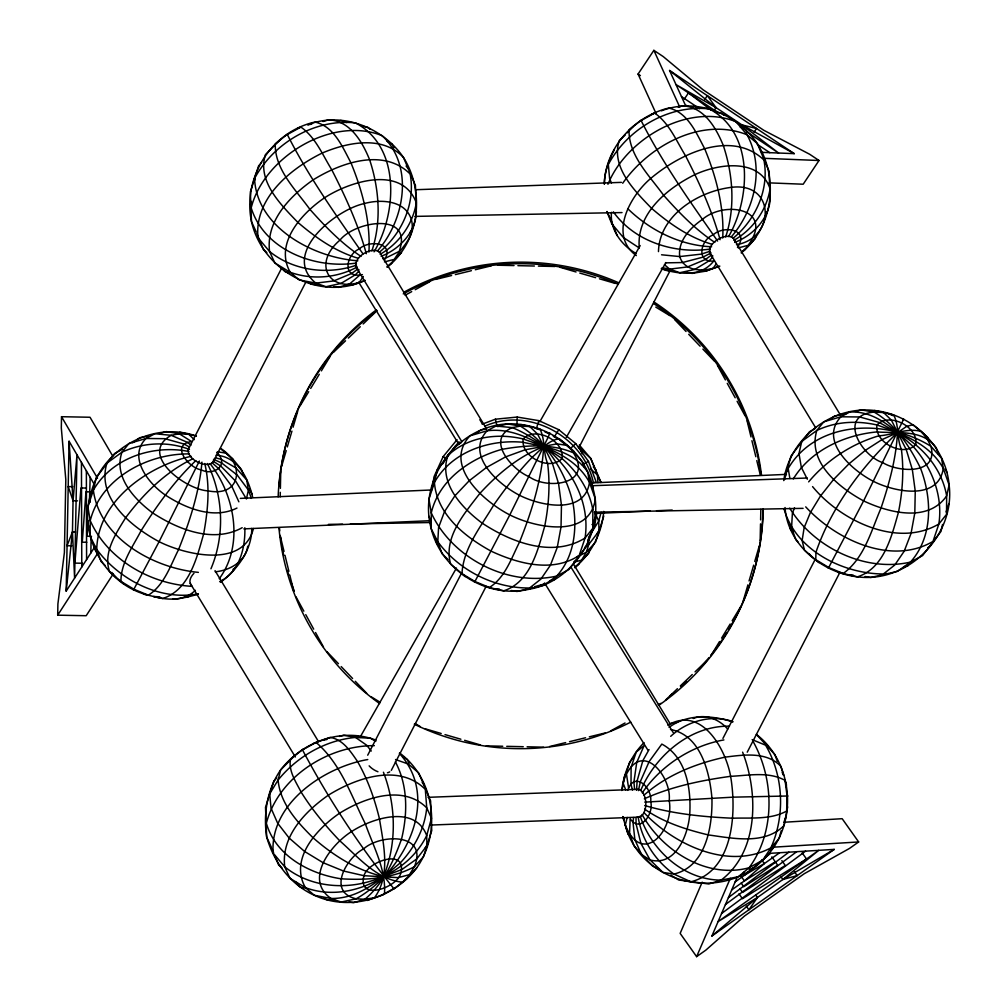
<?xml version="1.0" encoding="UTF-8"?>
<svg xmlns="http://www.w3.org/2000/svg" width="1007" height="1007" viewBox="0 0 1007 1007"><rect width="100%" height="100%" fill="white"/><g stroke="black" fill="none" stroke-linecap="round" stroke-linejoin="round"><path stroke-width="1.5" d="M593.224 489.503C586.502 450.028 546.6 422.399 507.452 423.884C456.725 426.414 417.628 479.647 431.223 528.725C441.393 570.189 486.847 598.964 528.499 589.347C576.608 581.756 610.582 523.464 589.296 478.828M785.032 507.553C787.461 544.246 822.039 572.807 857.461 576.847C908.138 583.443 955.479 535.548 949.123 484.996C945.774 446.403 912.72 414.569 874.567 410.516C831.946 405.38 789.677 438.121 783.736 480.591M251.75 528.373C252.052 550.023 237.123 569.672 220.596 582.273M785.46 476.084L785.473 473L787.398 470.596M113.325 573.763L86.187 615.718L57.689 615.176L57.903 603.91L64.398 552.553L65.807 479.596L61.314 427.962L61.528 416.709L90.026 417.25L112.708 456.045M95.036 546.499L66.185 591.109L69.08 441.267L94.419 484.594M66.185 591.109L72.454 531.935L73.058 500.756L76.998 454.799L74.606 578.081L72.454 531.935L75.588 531.998M81.441 462.389L81.794 566.979M86.363 470.81L86.589 559.552M89.396 502.329L90.189 477.356M90.844 552.969L91.134 537.851M280.198 496.841L280.298 492.335M280.387 488.345L280.752 471.842M760.147 540.369L760.524 523.854M760.612 519.864L760.839 509.366M627.197 817.445L625.271 825.048C640.452 883.668 720.911 902.7 762.853 860.066C798.463 826.734 794.938 763.986 756.345 734.355L774.861 754.507L777.341 761.405M516.969 424.111L517.208 417.062L495.394 419.202L482.215 424.161M244.827 527.731C245.532 547.795 239.339 572.517 219.664 581.631M636.575 790.344L637.091 781.004L642.894 760.537L649.049 749.598M368.94 252.014C370.551 221.389 362.507 190.915 350.927 162.782C342.556 147.123 334.148 126.353 314.964 122.048C271.034 131.766 242.335 177.949 251.498 221.641C262.449 270.09 318.489 301.873 364.647 280.613M722.724 238.017C724.335 207.392 716.292 176.917 704.711 148.784C696.341 133.138 687.932 112.356 668.749 108.051C633.831 116.409 605.383 147.941 604.263 184.168M88.112 520.808L87.043 536.215L91.549 536.29M201.966 462.125C199.235 492.373 189.706 521.601 178.516 549.684C170.397 565.695 164.242 585.13 148.356 595.187C106.025 585.029 77.954 536.53 90.63 494.714C100.624 449.877 152.372 420.448 195.924 435.955M633.63 817.546L632.95 821.976L634.888 839.687L641.572 854.691L650.094 859.965L662.984 872.44L673.922 874.063L690.89 881.805C733.776 870.828 736.734 812.045 730.616 776.321C725.732 748.793 701.338 705.366 667.88 725.178M432.318 487.363L434.105 476.55L443.168 456.599L457.065 439.669M587.622 541.023L594.734 525.352L596.773 513.004M621.747 790.495C623.799 772.545 631.225 755.527 644.065 742.637M622.225 789.299L624.894 774.735M638.438 790.621L640.364 781.495L649.213 761.468L661.826 744.085C686.522 757.201 691.356 789.337 689.694 814.751C688.083 835.055 675.609 866.675 650.094 859.965L640.918 843.413L636.072 823.902L636.021 817.873M247.722 546.172C245.733 561.554 229.571 570.516 215.271 571.787M253.437 528.486C243.53 568.59 185.515 554.97 159.093 541.678C131.577 526.825 96.206 498.415 106.906 463.132L121.985 452.181L128.883 443.533L146.04 438.486L154.902 433.727L171.177 435.314L179.296 433.803L188.724 434.256L194.301 439.656M589.095 537.071L587.182 545.442L568.791 569.584L556.682 576.092L543.654 585.369L517.006 591.474L511.266 590.492M942.552 524.471L940.966 531.444L922.576 555.6L910.466 562.095L897.438 571.372L870.791 577.489L865.051 576.495M787.663 806.909L783.987 825.614C764.439 845.2 732.781 838.252 708.211 834.904C685.956 829.541 663.487 822.392 644.606 809.087M589.787 549.092L588.705 553.409L575.689 566.815M756.005 235.701L755.275 238.583L741.202 252.883C773.401 227.003 779.04 177.962 757.289 143.535C736.935 113.602 695.824 97.138 661.398 110.846M781.193 830.737L779.204 838.315L770.909 847.844L762.853 860.066L749.107 867.757L738.295 876.732L721.113 880.131L708.777 883.982L678.68 880.005L670.914 875.196M250.63 204.333L251.423 201.438M601.129 512.374L598.737 521.047L589.422 536.026M281.582 466.505L286.215 450.658M287.297 446.957L291.929 431.109M293.05 427.27L297.669 411.422M743.304 600.663L747.937 584.815M749.057 580.976L753.677 565.128M754.759 561.428L759.391 545.58M536.366 428.73L538.821 420.636L517.208 417.062M256.193 231.887L251.498 221.641L250.353 191.997L258.598 165.853L261.656 162.517M401.503 252.568L387.418 266.88C419.982 241.34 425.004 191.72 403.517 157.533C383.163 127.599 342.04 111.135 307.613 124.83L311.767 124.151M607.938 184.281C626.455 138.84 687.894 102.475 735.979 121.696L747.043 134.749L757.289 143.535L769.222 171.542L769.537 185.313M376.089 740.195C341.99 727.092 302.301 741.605 280.613 769.965C267.119 789.513 263.192 813.744 266.666 836.993C273.854 862.042 290.129 884.36 314.297 895.261C349.731 911.851 393.51 898.622 416.671 867.921C441.796 832.625 434.823 778.99 399.565 752.934M733.033 238.307C755.665 219.816 769.486 189.316 763.935 160.025C731.296 128.896 679.247 154.134 650.446 178.68C629.891 196.113 608.417 235.311 636.323 255.614M574.619 567.721C591.361 553.598 602.035 533.207 603.697 511.405M603.797 516.037L595.552 542.169L586.389 552.214L581.543 560.156L574.481 562.007M593.702 521.777L595.54 516.226L594.747 511.632M784.529 479.584L791.049 455.932L809.452 431.776L814.827 428.881M946.114 511.946L948.858 503.626M371.898 250.894C381.64 221.452 379.249 188.875 369.607 159.71C362.369 141.874 350.222 120.727 328.634 119.795L322.957 121.52M725.682 236.897C735.412 207.455 733.033 174.878 723.378 145.713C716.153 127.876 704.006 106.742 682.419 105.798L678.164 107.094M794.498 507.742L792.383 513.432L791.565 527.744L795.832 539.727L797.846 541.69M627.726 790.382C634.448 770.292 652.561 787.751 650.698 801.71C654.009 813.316 640.326 833.821 630.181 818.741L629.551 833.418L634.02 845.842L652.536 865.995L659.119 869.091M783.849 822.341L785.775 817.206M210.941 568.791C225.052 535.598 223.466 495.696 207.366 463.51M72.454 531.935L67.066 545.744L71.774 545.832M640.767 790.331C655.444 755.552 690.374 725.493 729.446 726.185M702.194 882.145L680.153 933.388L696.617 956.65L705.819 950.142L744.689 915.879L804.253 873.711L849.442 848.46L858.644 841.953L842.167 818.691L784.503 822.228M696.617 956.65L730.302 878.368M765.345 856.907L770.418 853.307L834.224 849.392L711.899 935.994L737.414 876.682M443.093 463.61L445.585 458.109L459.028 441.746M199.373 461.055L159.093 541.678L133.478 590.001M281.658 268.114L188.964 447.977A13.985 8.056 27.3 0 0 198.241 462.402A13.985 8.056 27.3 0 0 214.038 459.746M213.283 461.71L305.977 281.859M367.706 755.212L461.835 572.568M391.308 770.355L486.154 586.313M578.584 448.228L670.045 270.757M722.925 738.433L814.89 559.968M747.244 752.179L839.939 572.316M359.914 737.489L456.448 568.061M539.739 421.857L640.175 245.582M566.261 437.441L665.904 262.537M374.063 251.826C397.048 213.497 400.912 146.581 355.408 122.904C314.851 118.436 273.589 143.032 254.544 178.478C256.609 227.746 313.92 257.868 357.825 260.763M728.653 236.481C750.781 198.203 754.256 132.257 709.192 108.907C668.635 104.438 627.361 129.034 608.316 164.481L609.638 178.805L611.45 182.909M300.136 405.808L308.708 391.698M310.71 388.4L319.282 374.289M321.359 370.878L329.931 356.768M710.942 655.645L719.514 641.535M721.591 638.123L730.163 624.013M732.165 620.715L740.737 606.604M384.296 260.221C395.461 242.284 368.977 239.679 359.31 248.905C345.59 254.821 341.902 279.103 362.407 274.609M410.113 232.466L412.404 228.715M622.704 183.261C648.949 145.7 701.527 116.661 747.043 134.749C764.842 167.552 754.898 209.62 731.321 236.846M737.451 247.244C750.165 229.218 723.454 224.989 713.094 234.908C700.734 239.439 695.485 262.852 713.686 261.027C701.099 277.529 678.542 274.194 661.184 268.831M764.653 217.222L766.189 214.718L765.924 211.86M597.315 533.307L599.606 529.556M425.281 847.818L427.572 844.067M554.316 436.862L558.772 429.687L538.821 420.636M642.265 792.861C660.919 765.572 691.331 745.721 723.907 739.918M57.689 615.176L97.541 553.56M656.199 113.841L638.06 74.065L653.87 50.35L663.248 56.593L703.012 89.736L763.721 130.243L809.641 154.247L819.018 160.503L803.196 184.218L769.134 182.871M684.307 99.139L688.461 92.908L710.98 109.99M704.711 99.58L707.317 95.652L716.053 107.636L741.995 124.931L778.587 153.014L747.244 132.106M714.303 110.254L716.053 107.636L669.567 70.477L685.163 104.665L687.756 106.402M740.334 127.423L741.995 124.931L756.534 128.481L754.054 132.219M363.313 276.522L359.323 282.35L351.972 285.145M716.304 263.696L713.107 268.353L705.756 271.147L692.086 273.4L686.245 272.268M755.703 895.047L757.428 897.489L718.092 921.594L818.741 850.349L782.88 879.476L757.428 897.489L748.906 909.799L746.313 906.136M793.302 478.917C810.824 450.255 844.307 435.011 876.87 431.927C897.073 433.576 922.45 428.818 936.183 447.649L938.562 454.308M219.262 578.735C244.21 544.9 234.807 495.016 210.048 463.623M446.114 458.751L455.668 445.774L461.042 442.879M90.63 494.714L92.556 492.297M445.245 459.935L437.277 469.917L434.407 482.479L428.919 499.132L431.273 512.928L431.223 528.725L437.781 541.741L442.048 553.724L448.077 559.615M556.242 577.376L554.517 579.529L550.225 580.8M288.078 133.667L275.238 143.938C274.722 169.579 295.756 189.731 309.816 209.255C325.248 226.562 341.562 243.556 361.01 256.382M641.849 119.669L629.023 129.941C628.506 155.582 649.54 175.734 663.6 195.257C679.02 212.578 695.333 229.558 714.794 242.385M303.245 749.019L290.406 759.278C288.468 771.312 295.982 781.998 301.181 792.194C312.195 809.779 325.437 825.803 339.749 840.782C358.202 857.007 376.656 879.627 402.586 882.22L416.671 867.921M634.284 756.735L629.677 762.035L623.094 783.144L625.775 789.979M377.549 250.831C404.575 220.193 414.393 166.306 382.207 135.693C331.958 115.49 263.922 157.029 251.184 207.87C264.476 250.428 315.329 269.272 356.465 263.041M614.408 149.628C609.172 159.698 604.288 172.147 604.427 183.778M276.812 777.857L273.766 781.205L265.508 807.337L266.666 836.993L271.361 847.239M279.531 140.313L265.445 154.612C256.949 181.323 280.89 204.786 297.808 222.333C315.669 237.665 335.595 251.687 358.404 258.321M627.374 132.798L633.302 126.316M294.699 755.665L280.613 769.965L278.096 780.047L269.7 793.818L271.021 808.143L277.642 823.21L289.085 837.975L304.592 851.456L323.109 862.709L343.349 870.979L363.968 875.712L398.206 877.626L409.509 874.668L414.355 866.725L423.506 856.68L431.764 830.548L431.537 826.218M808.659 481.862C826.936 460.061 851.532 443.86 878.834 435.817C893.02 435.062 906.866 427.509 921.04 431.424L927.145 438.8L930.934 446.315L941.545 458.261L943.269 468.368L949.123 484.996L946.643 495.885L946.542 514.363L938.851 524.018L932.998 541.426C890.994 566.022 835.52 539.437 805.713 506.861M358.643 271.387L355.395 274.76L340.945 283.458L325.991 286.705L315.858 283.131L299.129 279.908L290.255 272.305L274.848 263.003L269.561 251.473L257.956 237.728C254.255 198.266 290.205 168.761 322.265 153.014C347.465 142.339 382.509 134.938 403.517 157.533L415.438 185.54L416.143 206.536M712.427 257.389L709.18 260.775L694.729 269.461L679.763 272.708L669.642 269.133L662.04 267.673M474.536 582.298L509.819 514.904L548.022 437.479L549.923 433.06L549.268 433.74L545.001 431.978M903.04 419.743L903.707 419.076L863.603 500.907L828.308 568.3M333.619 352.211L345.552 340.794M348.334 338.125L360.267 326.721M363.162 323.964L375.082 312.548M665.501 700.104L677.434 688.7M680.317 685.943L692.25 674.526M695.044 671.858L706.977 660.454M625.36 134.837L619.229 140.615C610.733 167.326 634.674 190.789 651.592 208.336C669.441 223.667 689.38 237.69 712.188 244.323M643.888 795.278C666.508 775.163 695.636 763.558 724.939 757.176C743.481 754.797 766.629 751.323 780.916 766.352L783.61 775.302L782.187 772.507M570.554 448.417L575.702 443.596L558.772 429.687M195.824 460.64C174.249 481.17 156.828 505.678 141.043 530.802C132.798 546.725 120.89 562.749 120.916 581.366L124.125 584.375M670.687 736.331C686.862 721.251 711.647 714.013 732.806 721.604M359.914 275.012L349.656 283.936L338.302 287.385L333.921 286.542M770.418 853.307L745.18 874.768L735.198 881.842M711.899 935.994L757.428 897.489M770.368 850.172L772.621 848.297M379.249 252.304C401.881 233.813 415.702 203.313 410.151 174.022C383.604 147.513 340.756 162.731 313.177 179.85C290.066 196.025 265.798 220.936 269.561 251.473C293.541 270.908 327.716 275.125 356.516 265.156M788.896 852.174L728.426 897.589M195.371 590.303C184.482 601.204 167.439 600.323 153.618 596.522L159.899 596.824M386.864 267.019L391.698 263.255M741.857 252.077L745.482 249.258M575.274 566.916L578.899 564.096M406.866 878.608L394.039 888.866C359.147 845.867 328.458 798.803 302.49 749.888L316.047 742.423C340.555 763.18 351.342 795.857 365.39 823.927C373.295 846.522 386.31 869.595 384.447 894.14L367.14 900.485M357.649 269.096L351.695 273.463L333.783 280.928L315.858 283.131C280.399 254.142 335.545 209.632 364.307 203.552C381.036 198.908 405.947 200.267 411.536 220.206C415.589 237.098 401.869 246.602 394.341 259.328L384.46 261.908M711.433 255.098L705.479 259.466L687.567 266.931L669.642 269.133L664.469 264.69M232.919 569.471L235.437 567.658M573.977 561.768L576.495 559.942M927.762 547.77L930.267 545.945M132.634 442.765L135.001 441.079M137.367 439.392L139.746 437.705L148.18 436.132M476.059 433.362L480.792 430.002L486.431 428.944M585.105 547.04L588.805 544.409L598.976 531.13L598.737 521.047L595.515 514.023M831.027 418.534L834.576 416.004L845.83 413.902M779.657 852.74L764.338 863.591L745.18 874.768L743.456 872.326M731.737 889.886L744.412 880.911L775.314 861.791M796.713 851.695L725.43 904.55M805.55 851.154L721.578 913.513M380.155 254.28C398.999 243.556 412.807 224.334 416.319 202.848C402.158 164.632 349.781 181.398 324.619 197.75C301.886 213.132 273.904 243.505 290.255 272.305C312.069 280.097 337.055 278.083 357.321 266.918M733.939 240.283C752.77 229.558 766.591 210.337 770.091 188.863C759.782 157.784 718.495 163.575 694.994 174.601C667.226 188.246 636.097 213.799 639.294 247.974L623.346 237.488L611.74 223.73L606.894 211.671M781.067 876.908L782.88 879.476L834.224 849.392M669.089 727.394C687.366 713.585 712.339 715.146 732.781 721.943M366.321 253.701C358.202 224.423 345.514 196.617 331.681 169.642C322.567 154.902 315.543 137.267 300.879 127.071L287.335 134.535C308.457 176.628 336.074 215.234 362.935 253.827M720.093 239.704C711.974 210.438 699.299 182.619 685.465 155.657C676.352 140.904 669.315 123.269 654.663 113.074L641.107 120.538C662.493 163.071 690.387 202.117 717.613 241.063M381.225 895.462L393.422 888.74M405.116 295.24L411.699 291.64M415.199 289.714L429.674 281.784M610.569 730.931L625.045 723.001M658.263 704.799L660.894 703.352M122.678 449.147L114.609 453.477L96.219 477.633L93.349 490.195L87.861 506.836L90.227 520.632L90.164 536.441L96.735 549.444L100.99 561.428L105.018 565.368M236.972 508.057C213.597 519.675 185.691 508.359 165.387 495.092C148.583 483.7 127.386 457.115 146.04 438.486L164.909 438.687L184.205 444.1L189.467 447.045M242.184 527.693C213.383 543.654 177.949 529.455 152.573 512.865C134.384 499.195 113.313 476.827 121.985 452.181C142.931 442.413 167.829 441.079 189.454 449.437M192.501 594.331L187.44 597.05L175.948 599.19L173.078 598.699M532.288 587.308L528.499 589.347L525.541 589.057M882.27 575.349L886.072 573.31M582.247 464.743L588.466 461.42L575.702 443.596M711.106 252.921L702.823 257.188L682.444 262.537L665.476 262.865M576.847 556.959L586.389 552.214L588.805 544.409L588.642 537.285M644.342 798.79C671.556 786.517 701.162 780.375 730.616 776.321C748.528 775.503 768.568 771.261 785.057 780.375L786.543 785.208M192.778 458.814C165.589 471.905 143.485 493.833 125.598 517.799C115.918 533.597 102.815 552.566 109.612 571.85L120.916 581.366L134.132 589.334L148.356 595.187M297.657 128.393L300.879 127.071M651.441 114.395L654.663 113.074M381.124 256.307C399.641 249.195 416.495 231.56 416.369 210.866M734.909 242.309C755.263 234.656 773.25 213.874 769.839 191.091M871.823 411.561L874.567 410.516L893.65 414.922C899.238 425.52 896.62 438.297 901.391 449.399C904.059 470.357 902.599 491.542 898.483 512.198C891.636 536.139 884.159 568.275 857.461 576.847L838.365 572.442M534.616 586.729L545.051 583.745M312.825 743.732L330.132 737.388C343.047 739.465 350.474 751.348 357.359 761.242C367.706 779.191 374.604 798.815 379.475 818.892C383.491 844.382 391.006 875.133 374.491 897.703L364.824 899.289L353.47 902.738L349.089 901.894M484.719 426.238C528.385 406.476 583.343 436.232 593.387 482.58L596.169 481.925L588.466 461.42M365.012 280.324C330.56 295.416 310.911 264.577 339.963 240.132C354.993 220.961 413.575 211.306 399.187 251.372L385.543 258.157L382.685 258.673M718.797 266.326C706.008 271.827 684.747 272.771 679.712 256.571C677.761 240.761 690.324 227.872 702.282 219.501C724.763 199.99 774.924 208.764 748.125 245.33L738.232 247.911M719.841 266.125L705.756 271.147L702.886 270.228M539.173 585.986L546.222 583.468M710.3 251.158L701.413 254.104L679.712 256.571L661.549 254.784M693.244 718.507C705.303 713.271 719.615 719.653 727.709 729.093M749.158 869.368L753.16 868.11M339.548 736.444L343.802 735.148L355.484 737.414L370.576 738.244L375.762 741.416M904.009 566.803L908.301 565.544M159.408 433.539L166.394 431.588L179.296 433.803L191.657 441.582C169.516 444.591 189.001 468.192 201.324 469.879C214.101 476.387 229.848 464.491 216.719 452.533M497.659 426.603L507.452 423.884L520.355 426.099L529.783 426.54L537.587 434.105L552.491 463.635L558.558 483.599L561.465 505.199L561.025 526.976L557.261 547.43L550.426 565.179L540.986 579.012L529.594 587.987C494.022 588.378 458.802 570.352 437.781 541.741L438.599 527.429L444.427 511.783L454.874 495.847L469.224 480.729L486.519 467.437L505.552 456.901L525.05 449.814L556.997 443.873L567.268 445.421L582.411 461.634L584.299 466.971M855.635 411.435L861.237 409.887L874.139 412.102L883.567 412.543L891.371 420.108L906.262 449.638L912.342 469.602L915.25 491.202L914.809 512.978L911.045 533.433L904.21 551.181L894.77 565.015L883.366 573.99C842.544 573.801 795.253 550.049 783.949 508.548M782.88 879.476L797.192 875.612L794.46 871.772M198.052 594.268L187.44 597.05L184.482 596.761M435.565 279.43L451.602 275.515M455.353 274.609L471.389 270.694M475.279 269.738L491.315 265.823M549.608 746.527L565.644 742.612M569.521 741.668L585.558 737.753M589.322 736.834L605.358 732.92M337.962 121.13L340.958 120.488L346.748 122.527M691.746 107.145L694.742 106.49L699.072 108.026M353.13 736.482L356.126 735.827L359.021 736.847M670.586 723.618L677.736 722.195M198.379 593.866C159.912 601.015 119.606 579.944 96.735 549.444C97.729 500.894 147.752 466.002 191.154 456.309M736.469 244.676C775.591 238.256 775.503 181.94 731.762 187.302C698.669 191.066 659.421 215.221 658.465 251.599M322.781 740.183L326.923 739.503M367.769 759.53C324.153 767.095 269.687 803.51 273.124 853.067L284.729 866.826L290.016 878.343L305.423 887.645L314.297 895.261L331.026 898.483L341.146 902.045L356.113 898.798L364.824 899.289C383.189 884.096 393.661 860.96 401.592 838.894C407.709 813.505 407.973 785.397 395.361 761.858M710.25 249.044C674.841 254.268 634.662 241.743 613.351 211.848M644.77 802.138L733.285 797.154L787.927 795.996M772.923 847.214L858.644 841.953M240.308 498.389L431.751 489.968M591.814 482.932L786.404 474.373M243.82 528.889L430.555 520.682M595.326 513.432L650.258 511.027M656.526 510.75L672.223 510.058M428 797.33L636.374 789.375A13.985 8.056 87.8 0 1 645.827 803.284A13.985 8.056 87.8 0 1 637.041 817.105M430.769 825.06L639.143 817.118M415.765 189.719L621.432 182.368M592.129 485.714L807.211 478.023M414.897 216.392L622.011 212.578M594.407 512.198L803.095 508.346M328.42 524.395L342.544 524.144M350.386 523.992L430.404 522.52M72.693 486.671L68.212 486.582L73.058 500.756L77.539 500.844M85.444 488.055L80.938 487.967L74.896 563.114L82.398 563.253M90.454 491.894L85.96 491.806L82.272 542.194L86.766 542.269M497.534 265.206L514.036 265.571M517.9 265.659L534.402 266.024M538.393 266.112L554.895 266.49M486.255 745.885L502.757 746.25M506.748 746.338L523.25 746.716M527.114 746.791L543.616 747.169M189.379 453.905C147.727 453.44 101.027 477.985 90.227 520.632C107.485 559.741 150.622 584.11 192.337 586.364M761.443 152.334L794.246 153.643L669.567 70.477M763.281 158.288L819.018 160.503M711.609 246.765C680.153 245.444 650.081 230.414 627.701 208.638M848.448 574.821L853.168 575.047M198.379 572.366C153.706 568.212 99.756 538.644 93.349 490.195C111.903 457.644 153.53 444.351 188.976 451.526M494.676 588.818L499.384 589.045M665.312 270.291L672.852 270.707M319.081 284.704L311.528 284.289L308.935 282.703M374.352 745.646C327.93 745.444 278.486 777.077 266.351 823.222C275.729 855.862 309.325 873.862 340.932 878.784C365.629 880.345 392.277 878.746 414.355 866.725C428.579 832.713 380.482 833.72 363.665 848.838C346.458 857.637 326.646 892.001 356.113 898.798C403.341 872.503 442.086 799.835 399.376 753.412M334.236 900.057L326.696 899.641L324.103 898.055M216.09 455.214C237.992 456.523 248.439 478.69 252.707 497.433M670.498 729.509C700.633 734.972 709.658 771.928 711.936 798.161C712.578 826.319 706.134 866.435 673.922 874.063C655.053 860.62 641.572 839.637 638.111 816.677M217.399 451.803L226.21 453.137L232.73 458.928L241.353 469.35L243.719 476.009M715.511 112.117L721.591 113.275L723.806 115.188M361.727 126.102L367.807 127.272L370.035 129.186M520.783 424.513L539.865 428.919C545.454 439.505 542.836 452.294 547.607 463.396C550.288 484.342 548.815 505.539 544.699 526.195C537.851 550.137 530.374 582.26 503.676 590.845L484.594 586.439M196.403 436.107L179.724 432.23M143.535 594.155L162.618 598.548C189.329 589.976 196.793 557.84 203.653 533.911C207.895 510.801 210.312 486.582 204.761 463.51M215.385 457.782L221.049 459.293L236.091 468.016L246.702 479.974L248.427 490.069L251.36 498.389M560.219 267.346L576.067 271.978M579.78 273.061L595.628 277.68M599.455 278.801L615.302 283.433M425.357 728.854L441.192 733.486M445.031 734.607L460.879 739.226M464.592 740.321L480.427 744.941M591.99 524.521L594.734 525.352M644.694 805.524C673.255 813.92 703.138 816.904 732.781 818.225C750.681 817.558 770.38 820 786.656 811.05L787.021 795.618L785.057 780.375M288.896 272.96L284.742 271.487L281.721 267.938M395.55 759.542L408.439 764.086L418.673 772.885L430.606 800.892L431.147 818.993M304.051 888.3L299.91 886.84L295.882 882.094M888.829 413.877L893.096 415.639M535.044 427.874L539.311 429.637M752.166 739.642L765.597 745.205C783.635 775.881 785.309 815.418 770.909 847.844C728.413 870.577 674.023 844.735 643.851 812.485M213.509 459.293L221.678 462.981L237.312 475.153L248.427 490.069L246.4 498.956L235.877 481.434L220.948 466.228L213.081 461.156M741.995 124.931L794.246 153.643M716.053 107.636L676.012 84.601L717.198 112.067M553.233 436.132L557.198 438.511M559.829 440.109L573.776 451.212M742.021 127.864L745.872 130.193L747.056 132.748M636.336 253.651C621.898 245.62 609.65 229.546 611.476 212.326M386.965 141.093L392.101 144.19L393.863 148.029M403.404 757.214L407.269 759.53L409.018 763.382M655.771 307.097L669.882 315.669M371.293 696.857L380.268 702.32M415.211 723.542L420.334 726.651M764.867 744.148L767.309 745.646L768.517 748.377M443.168 456.599L445.585 458.109M757.277 144.316L769.801 152.661M681.487 96.622L699.538 108.655M638.06 74.065L640.402 75.626M190.952 445.132L187.453 442.363L171.177 435.314C137.657 454.396 185.943 489.868 208.071 490.862C241.617 497.546 245.167 463.459 220.495 448.329M221.427 449.412L232.73 458.928M630.218 835.898L627.965 833.997L622.754 816.551M578.459 447.209L590.719 458.374L601.028 482.366M590.757 469.199L597.365 474.863L600.889 482.542M266.842 252.581L263.431 249.66L256.785 233.171M282.01 867.933L278.599 865L274.722 855.384M211.911 462.628L218.884 468.821L231.887 486.431L238.86 501.813M818.968 562.674L804.455 550.149L802.126 540.507L804.152 527.681L810.396 512.525L820.428 496.099L833.569 479.496L848.926 463.875L865.441 450.267L881.994 439.631L897.451 432.67L906.64 426.389L913.047 424.702L927.56 437.214L928.227 439.971M562.472 441.695L559.263 438.7C548.047 440.5 540.495 450.091 532.351 457.115C518.051 471.956 505.388 488.244 493.631 505.149C481.044 526.523 463.308 547.984 461.974 573.663L465.184 576.671M674.627 319.559L686.031 331.492M688.712 334.286L700.117 346.219M702.873 349.102L714.29 361.035M327.023 651.756L338.44 663.689M341.197 666.571L352.601 678.504M355.282 681.298L366.686 693.231M793.365 532.363L790.47 529.103L789.74 524.773M438.624 545.278L436.698 543.1L435.955 538.77M98.535 554.064L95.64 550.804L94.897 546.486M406.085 166.029L408.98 169.466M593.287 466.87L596.194 470.307M422.223 782.515L424.148 784.805M812.573 486.608C840.379 520.543 897.174 548.463 938.851 524.018C943.081 496.036 932.067 468.003 913.714 447.108C895.55 430.807 876.254 410.629 849.744 412.027L840.883 416.785L823.726 421.832L816.815 430.48L801.748 441.418L798.979 453.553L801.333 467.349L807.324 479.219M809.238 553.837L810.975 555.94M111.777 572.379L116.132 577.653M371.243 751.058L366.712 745.23L355.484 737.414C325.248 740.296 297.078 756.547 278.096 780.047C280.16 803.485 297.002 821.888 312.976 837.686C333.304 855.509 356.893 870.526 383.529 876.568L401.969 869.469L416.772 858.921L426.93 845.641L426.704 835.558L431.474 818.2L426.741 807.866L425.319 789.362C398.772 762.853 355.924 778.071 328.332 795.19C305.234 811.365 280.966 836.276 284.729 866.826C328.219 902.033 402.007 885.745 426.704 835.558C415.136 804.354 372.376 818.036 351.833 831.392C331.781 843.853 303.296 879.124 331.026 898.483C358.933 898.911 380.457 879.589 400.471 862.684C414.632 847.554 424.664 828.673 426.741 807.866C402.938 784.101 364.521 797.745 339.787 813.09C317.054 828.471 289.072 858.858 305.423 887.645C331.454 897.426 360.556 891.082 383.529 876.568C396.985 843.539 396.129 805.31 383.428 772.231M802.176 852.879L806.519 858.996L742.449 898.735L738.987 893.838M781.835 860.582L785.309 865.479L742.574 892.416L739.969 888.74M771.84 856.894L777.656 865.189L743.783 886.714L741.19 883.038M761.745 859.915L764.338 863.591L744.412 880.911L740.938 876.014M479.848 419.718L482.315 423.72M570.73 566.765L673.179 732.517M358.656 282.187L458.638 443.936M544.56 582.965L647.841 750.051M734.556 240.144L840.455 415.085M709.784 252.883L815.683 427.811M573.675 564.411L670.624 724.537M486.683 429.083L380.772 254.142A13.985 8.346 -31.2 0 0 362.382 254.494A13.985 8.346 -31.2 0 0 359.109 269.989M356 266.88L461.898 441.809M215.032 570.654L318.489 741.555M190.247 583.393L295.341 756.974M61.528 416.709L97.503 478.237M717.462 365.44L725.392 379.916M727.255 383.302L735.186 397.778M737.099 401.277L745.029 415.753M295.907 596.685L303.837 611.161M305.763 614.66L313.693 629.136M315.543 632.522L323.474 646.998M642.025 814.487C662.329 850.852 706.675 879.237 749.107 867.757C775.604 831.568 774.383 779.254 752.846 740.988M742.612 752.166C758.409 792.748 759.026 851.393 721.113 880.131C683.652 879.967 651.529 850.386 640.162 816.035M625.271 825.048C642.302 867.165 674.69 830.234 669.189 800.527C671.858 777.316 643.347 740.888 626.48 774.156L628.595 788.066M945.044 468.733L947.008 472.635M789.715 508.157C813.706 547.456 864.749 572.568 910.466 562.095C933.275 536.567 932.092 498.402 920.461 468.091C909.711 446.479 895.475 424.375 874.139 412.102C837.107 415.136 861.237 455.881 882.774 462.628C898.219 472.371 938.637 475.153 930.934 446.315C887.167 418.799 816.841 419.642 788.191 468.482L789.891 478.476M249.547 489.138L252.178 494.349M607.045 211.495L610.569 219.174M581.064 448.87L579.302 445.031L590.719 458.374L597.365 474.863L597.957 482.567M653.87 50.35L679.788 107.17M580.473 449.588L582.222 453.779M611.123 220.546L617.215 235.663M271.953 848.511L273.614 852.639M429.108 516.364L430.581 520.518M88.062 524.068L89.031 526.85M623.069 817.546L623.811 819.975L623.421 816.929M632.509 790.067L630.999 784.403L631.125 767.107L636.248 752.053L644.165 745.482L636.726 762.463L633.907 781.998L634.611 789.425M747.093 420.901L751.008 436.937M751.927 440.688L755.842 456.725M756.786 460.602L760.348 475.178M280.11 535.372L284.024 551.408M284.968 555.285L288.883 571.321M289.802 575.073L293.717 591.109M495.394 419.202L496.992 426.062M69.08 441.267L73.058 500.756M89.824 496.174L90.038 502.355M255.174 176.892L255.237 179.775M762.916 509.265A242.486 242.486 0 0 1 658.716 705.378M630.772 722.107A242.486 242.486 0 0 1 414.292 724.197M379.614 703.578A242.486 242.486 0 0 1 278.939 527.857M278.146 496.866A242.486 242.486 0 0 1 377.184 310.546M403.253 293.906A242.486 242.486 0 0 1 618.235 284.289M653.593 303.522A242.486 242.486 0 0 1 760.965 475.342M763.268 509.29A242.486 242.486 0 0 1 728.464 629.891M726.84 632.547A242.486 242.486 0 0 1 710.816 655.33M708.89 657.709A242.486 242.486 0 0 1 700.872 667.075M686.724 681.5A242.486 242.486 0 0 1 680.959 686.736M672.651 693.71A242.486 242.486 0 0 1 670.234 695.636M294.245 590.971A242.486 242.486 0 0 1 291.111 582.273M288.757 574.896A242.486 242.486 0 0 1 287.448 570.428M283.71 555.31A242.486 242.486 0 0 1 282.489 549.218M281.18 541.577A242.486 242.486 0 0 1 280.525 536.995M279.782 530.903A242.486 242.486 0 0 1 279.468 527.857M279.065 486.016A242.486 242.486 0 0 1 376.328 309.917M403.643 292.357A242.486 242.486 0 0 1 618.613 282.753M653.984 301.987A242.486 242.486 0 0 1 761.531 475.329M712.893 255.992A13.985 8.346 -31.2 0 1 717.676 239.477A13.985 8.346 -31.2 0 1 734.883 242.423M191.431 585.231A13.985 8.346 -31.2 0 1 193.936 573.335M389.722 771.853A13.985 8.056 27.3 0 1 387.418 772.784M377.94 771.752A13.985 8.056 27.3 0 1 369.154 765.861M592.859 509.869L592.771 528.36L585.067 538.015L579.214 555.423C552.591 573.071 518.076 563.668 491.29 551.244C464.982 536.907 436.95 514.577 434.407 482.479C451.614 451.891 488.911 439.228 522.457 442.224C545.983 447.095 573.512 450.23 587.761 472.258L589.485 482.353L595.338 498.994C589.51 539.261 534.994 527.794 509.819 514.904C484.291 501.977 442.438 465.536 469.942 435.83L487.098 430.782L495.96 426.024L512.236 427.61L520.355 426.099C547.002 442.413 566.022 472.824 572.958 503.059C577.439 528.234 574.531 556.481 556.682 576.092C507.805 586.98 452.055 558.218 431.273 512.928C439.014 479.584 470.458 458.185 501.763 449.386C525.188 445.22 551.068 443.231 573.361 452.798C593.74 484.015 547.682 490.333 528.99 476.626C512.185 469.879 485.084 439.404 512.236 427.61C555.184 444.93 592.305 489.44 585.067 538.015C552.616 558.23 511.216 542.307 482.089 523.086C461.81 507.843 438.297 482.894 447.964 455.416C468.016 436.761 497.269 432.758 523.199 438.976C548.324 447.775 575.828 457.644 589.485 482.353C584.715 515.232 540.218 505.866 519.662 495.343C498.805 484.795 464.642 455.038 487.098 430.782C515.294 427.27 539.815 443.395 561.994 458.525C577.54 471.855 589.233 489.515 592.859 509.869M815.972 552.163L815.758 559.665L828.975 567.621L843.199 573.487C864.245 558.394 871.193 530.815 881.024 508.082C889.168 483.662 896.205 458.525 897.451 432.67L879.048 422.399L859.751 416.974L840.883 416.785C818.414 441.041 852.589 470.798 873.434 481.346C894.002 491.869 938.499 501.234 943.269 468.368C929.612 443.646 902.108 433.778 876.984 424.979C856.869 420.385 835.583 421.442 816.815 430.48C807.224 462.112 838.932 487.589 863.603 500.907C888.526 512.689 928.039 523.023 946.643 495.885C941.835 468.129 921.883 445.547 897.451 432.67C862.433 465.863 831.769 506.219 815.972 552.163M543.667 446.667C541.816 479.622 531.746 511.506 519.574 541.967C511.455 557.979 505.3 577.414 489.415 587.484L475.191 581.618L461.974 573.663L450.67 564.147C443.03 537.461 464.693 513.192 479.798 493.493C497.773 473.995 518.63 456.259 543.667 446.667M523.199 438.976C520.254 456.523 549.784 471.729 561.994 458.525C564.952 440.978 535.409 425.772 523.199 438.976M876.984 424.979C874.038 442.526 903.569 457.732 915.778 444.528C918.724 426.981 889.194 411.787 876.984 424.979M363.968 875.712C357.057 901.429 396.594 888.174 400.71 873.51C407.608 847.793 368.084 861.035 363.968 875.712"/></g></svg>
